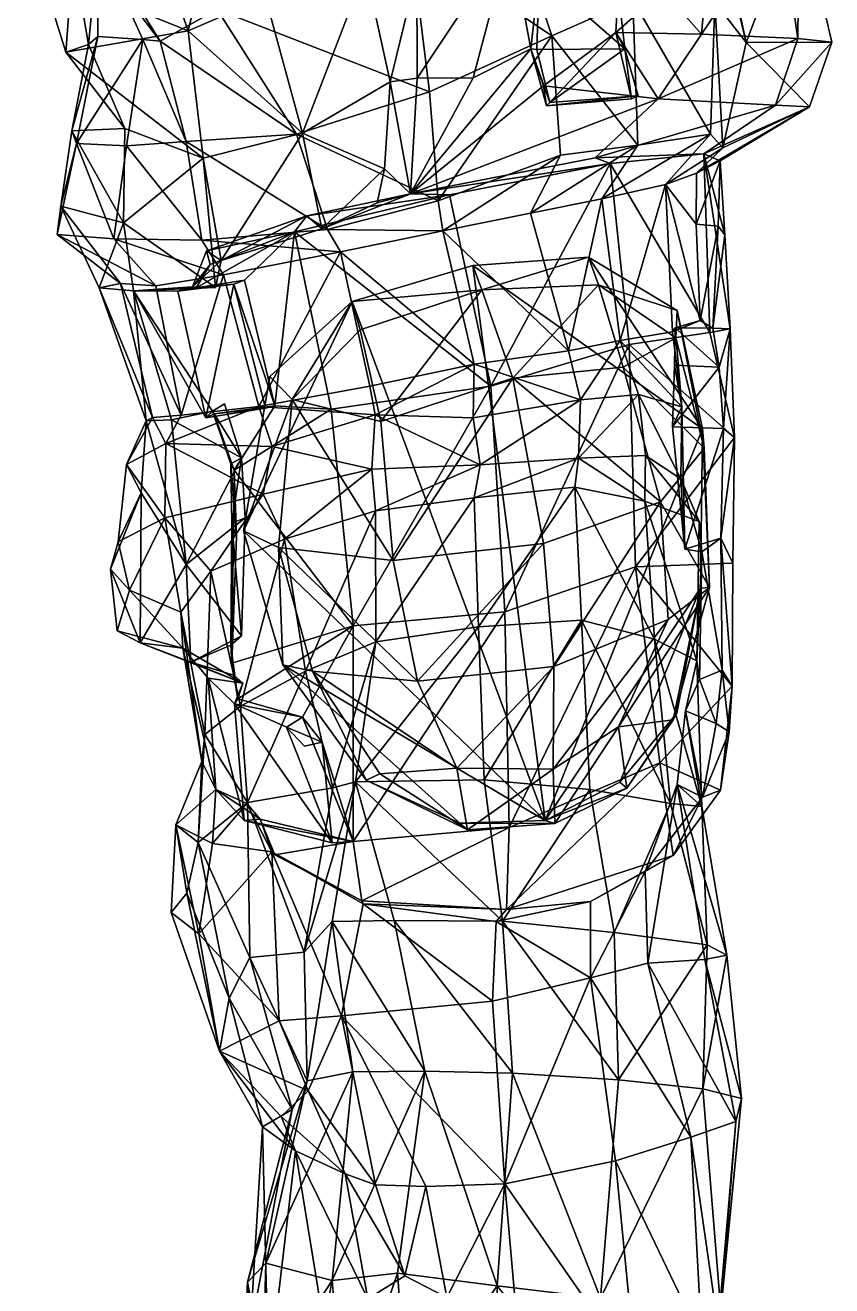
# Model space of a CAD drawing. Extents: x -49 to 48, y 0 to 189.
# Drawn here: x -0.17 to 25.63, y 31.49 to 71.83 of the extents above; entities that cross this region are included whole.
import ezdxf

# ---------------------------------------------------------------- set-up
doc = ezdxf.new("R2010")
doc.units = 0
doc.layers.add('Mesh1', color=7, linetype='CONTINUOUS')

msp = doc.modelspace()

# ---------------------------------------------------------------- meshes
at = {"layer": 'Mesh1', "color": 7}
mesh = msp.add_polyface(dxfattribs=at)
corners = [(1.357119, 74.071145, 3.038649), (0.332282, 73.541543, 6.998596), (1.13013, 70.96679, 6.967732), (0.978679, 77.044724, 2.921585), (0.693482, 77.222863, 7.401782), (0.911018, 76.408241, -2.960406), (0.175734, 80.298958, 7.709782), (0.901749, 78.189591, -1.312714), (0.151172, 79.774994, -1.71655), (2.22856, 76.918106, -4.999978), (0.701546, 79.131477, -3.972452), (-1.0063, 78.430023, -1.62683), (-0.419778, 78.294976, 2.955046), (-0.804243, 78.720589, 3.016126), (-1.879687, 75.880769, 7.521906), (-1.039667, 78.682404, 8.01055), (-1.28779, 75.67778, 2.928908), (-1.456201, 75.53421, -0.978023), (-2.17684, 78.84581, -4.985055), (-2.802939, 75.882156, -4.336433), (-3.63128, 79.878899, 12.168199), (-1.735837, 75.493241, 2.897859), (-2.424129, 75.863808, 7.259973), (-2.01779, 75.33271, -0.689581), (-0.957176, 73.202118, 3.152191), (-2.354799, 73.306023, 7.230685), (-1.485397, 73.964371, -0.498276), (-2.8592, 70.777253, 7.156721), (-1.983032, 70.691704, 3.164426), (-3.094624, 72.399452, -4.238926), (-1.683747, 71.992836, -0.500129), (-3.115942, 73.609382, -4.456925), (-2.476033, 67.613572, 3.282416), (-2.246355, 70.845192, -0.315219), (1.101953, 76.394799, 8.490297), (2.246263, 79.111725, 10.466749)]
mesh.append_faces([[corners[k] for k in face] for face in [(0, 1, 2), (0, 3, 4), (4, 1, 0), (5, 3, 0), (6, 4, 3), (3, 7, 8), (7, 5, 9), (9, 10, 7), (11, 12, 13), (14, 15, 12), (12, 16, 14), (16, 12, 11), (11, 17, 16), (18, 19, 17), (17, 11, 18), (20, 15, 14), (21, 22, 14), (14, 16, 21), (23, 21, 16), (16, 17, 23), (23, 17, 19), (24, 25, 22), (22, 21, 24), (26, 24, 21), (21, 23, 26), (27, 25, 24), (24, 28, 27), (29, 30, 26), (26, 31, 29), (32, 28, 33), (31, 26, 23), (34, 4, 35), (3, 5, 7), (26, 30, 24), (30, 33, 28), (28, 24, 30)]], dxfattribs={"color": 252})
mesh = msp.add_polyface(dxfattribs=at)
corners = [(16.50009, 69.24634, 13.839338), (16.605384, 69.351725, 14.395922), (19.433627, 69.562395, 14.216295), (12.36515, 70.130289, 14.199147), (12.354213, 73.527353, 15.323345), (15.344751, 74.607149, 13.88392), (14.157898, 70.137987, 14.349949), (11.501218, 70.009332, 13.706426), (10.717273, 73.620035, 14.314173), (8.694108, 68.369432, 11.563787), (7.512074, 72.719125, 12.914881), (9.574632, 78.723459, 14.7701), (13.64395, 76.708826, 16.217866), (16.383675, 77.668405, 14.422433), (19.265399, 72.627175, -4.792915), (18.895858, 77.247613, -4.328648), (15.318892, 75.583047, -5.618569), (16.675269, 71.484437, -7.445702), (12.167172, 74.535042, -6.839531), (12.755455, 69.696793, -9.462288), (5.970786, 72.323075, -7.269597), (8.506232, 68.339768, -9.997738), (15.13361, 80.287652, -6.479907), (7.976713, 76.463395, -6.006834), (3.903409, 74.724579, -5.62311), (16.003754, 71.073564, 13.584728), (16.270043, 73.466547, 14.142516), (11.791513, 78.172623, -7.564156), (16.845349, 77.901788, 15.087088), (16.676196, 75.530687, 14.811437), (18.793624, 72.952417, 13.749711), (18.848866, 75.846834, 13.866403), (16.188571, 71.052339, 14.014978), (19.006432, 71.072168, 14.029253), (16.401749, 69.884851, 13.530136), (18.714099, 71.597612, 13.390735)]
mesh.append_faces([[corners[k] for k in face] for face in [(0, 1, 2), (3, 4, 5), (5, 6, 3), (7, 8, 4), (4, 3, 7), (8, 7, 9), (9, 10, 8), (8, 11, 12), (12, 4, 8), (11, 8, 10), (4, 12, 13), (13, 5, 4), (14, 15, 16), (16, 17, 14), (18, 19, 17), (17, 16, 18), (19, 18, 20), (20, 21, 19), (18, 16, 22), (18, 23, 24), (25, 6, 5), (5, 26, 25), (27, 23, 18), (28, 29, 5), (5, 13, 28), (5, 29, 26), (30, 26, 29), (29, 31, 30), (1, 32, 33), (26, 30, 33), (33, 32, 26), (0, 34, 25), (25, 1, 0), (32, 1, 25), (25, 26, 32), (35, 34, 0)]], dxfattribs={"color": 252})
mesh = msp.add_polyface(dxfattribs=at)
corners = [(5.044105, 71.6485, 10.04873), (7.512074, 72.719125, 12.914881), (8.694108, 68.369432, 11.563787), (1.13013, 70.96679, 6.967732), (5.523573, 67.570375, 9.870215), (1.852715, 71.206566, 2.927239), (3.011392, 68.525704, 7.620523), (1.314669, 68.443665, 3.213456), (6.420965, 77.365045, 13.580744), (9.574632, 78.723459, 14.7701), (0.332282, 73.541543, 6.998596), (3.552311, 75.875108, 10.163383), (1.466397, 68.04345, -0.496701), (2.154967, 71.466736, -0.303634), (1.357119, 74.071145, 3.038649), (3.593465, 71.365616, -2.908873), (2.168036, 74.496117, -1.009815), (4.975609, 68.108513, -6.441813), (4.145136, 71.314728, -4.737025), (8.506232, 68.339768, -9.997738), (5.970786, 72.323075, -7.269597), (1.886453, 74.295998, -3.411884), (0.911018, 76.408241, -2.960406), (3.903409, 74.724579, -5.62311), (12.167172, 74.535042, -6.839531), (2.22856, 76.918106, -4.999978), (7.976713, 76.463395, -6.006834), (4.595779, 77.864258, -5.567962), (2.160899, 79.686569, -5.335596), (0.701546, 79.131477, -3.972452), (0.693482, 77.222863, 7.401782), (1.101953, 76.394799, 8.490297), (2.246263, 79.111725, 10.466749), (6.04818, 78.237694, -7.610036)]
mesh.append_faces([[corners[k] for k in face] for face in [(0, 1, 2), (3, 0, 4), (5, 3, 6), (6, 7, 5), (1, 8, 9), (10, 11, 0), (0, 3, 10), (7, 12, 13), (13, 5, 7), (3, 5, 14), (15, 13, 12), (5, 13, 16), (16, 14, 5), (17, 18, 15), (18, 17, 19), (19, 20, 18), (16, 15, 18), (18, 21, 16), (14, 16, 22), (20, 23, 21), (21, 18, 20), (23, 20, 24), (22, 21, 23), (23, 25, 22), (25, 23, 26), (26, 27, 25), (28, 29, 25), (25, 27, 28), (0, 11, 8), (8, 1, 0), (30, 31, 11), (11, 10, 30), (16, 13, 15), (32, 11, 31), (21, 22, 16), (27, 26, 33)]], dxfattribs={"color": 252})
mesh = msp.add_polyface(dxfattribs=at)
corners = [(23.979447, 75.28747, 7.81739), (24.544926, 71.401674, 7.573809), (21.461055, 71.533937, 11.200361), (21.825778, 75.679171, 11.682054), (19.433627, 69.562395, 14.216295), (19.219983, 69.467676, 13.668796), (16.50009, 69.24634, 13.839338), (23.821229, 69.271082, 6.963467), (20.077521, 69.473322, 10.847967), (24.578574, 75.771112, 4.214843), (25.62621, 71.285723, 4.134947), (19.006432, 71.072168, 14.029253), (18.714099, 71.597612, 13.390735), (18.793624, 72.952417, 13.749711), (20.232121, 72.936937, 13.05938), (22.144898, 67.899233, 2.063305), (22.891118, 71.274416, 1.916397), (21.883057, 72.559335, -0.320782), (21.751164, 68.334856, -0.435992), (21.463187, 77.227868, 2.256744), (19.265399, 72.627175, -4.792915), (19.418147, 67.989686, -4.615606), (21.473382, 77.800668, -0.172575), (22.300612, 79.485071, 7.364337), (18.848866, 75.846834, 13.866403), (18.895858, 77.247613, -4.328648), (16.675269, 71.484437, -7.445702), (24.909835, 69.215937, 3.59412), (18.984374, 78.615297, 13.647941), (16.676196, 75.530687, 14.811437), (16.401749, 69.884851, 13.530136), (16.605384, 69.351725, 14.395922)]
mesh.append_faces([[corners[k] for k in face] for face in [(0, 1, 2), (2, 3, 0), (4, 5, 6), (1, 7, 8), (8, 2, 1), (1, 0, 9), (9, 10, 1), (11, 12, 5), (5, 4, 11), (13, 14, 12), (12, 11, 13), (15, 16, 17), (17, 18, 15), (9, 19, 16), (16, 10, 9), (18, 17, 20), (20, 21, 18), (22, 17, 16), (16, 19, 22), (23, 0, 3), (13, 24, 3), (3, 14, 13), (25, 20, 17), (17, 22, 25), (21, 20, 26), (10, 27, 7), (7, 1, 10), (16, 15, 27), (27, 10, 16), (2, 14, 3), (28, 24, 29), (12, 8, 30), (2, 8, 12), (12, 14, 2), (11, 4, 31), (6, 5, 12)]], dxfattribs={"color": 252})
mesh = msp.add_polyface(dxfattribs=at)
corners = [(10.289803, 62.98878, 13.443752), (10.543856, 62.079432, 13.985135), (8.366738, 59.851893, 12.779836), (9.31511, 65.30826, 11.534684), (11.090523, 66.140588, 12.369142), (12.156792, 66.431162, 13.193961), (8.839997, 65.726839, 12.524114), (5.610328, 59.269258, 9.0631), (4.714141, 63.311979, 10.445707), (6.501882, 63.541097, 12.427536), (6.845193, 63.67188, 12.179134), (7.814419, 59.653162, 11.244203), (6.095265, 64.292787, 10.079502), (5.627568, 64.606729, 10.660555), (5.176091, 63.456197, 9.688179), (5.918696, 63.437105, 8.94789), (5.293432, 63.418008, 10.707177), (8.444595, 65.215578, 13.479807), (13.396939, 66.39937, 13.766858), (5.743241, 64.170442, 11.464427), (14.725697, 60.27899, 12.307876), (9.610966, 59.543619, 12.337722), (11.325391, 67.228822, 12.692249), (8.694108, 68.369432, 11.563787), (5.523573, 67.570375, 9.870215), (5.044105, 71.6485, 10.04873), (9.907748, 64.572144, -7.317331), (10.85065, 60.271943, -6.558969), (14.192283, 60.982663, -6.298055), (9.496034, 65.292695, -9.46618), (8.506232, 68.339768, -9.997738), (4.975609, 68.108513, -6.441813), (5.47482, 64.949006, -6.708473), (6.171639, 63.83529, -5.857887), (7.301211, 59.622766, -5.763346), (13.188025, 65.248856, -6.284431), (13.034348, 66.202042, -8.885035), (12.755455, 69.696793, -9.462288), (11.501218, 70.009332, 13.706426)]
mesh.append_faces([[corners[k] for k in face] for face in [(0, 1, 2), (3, 4, 5), (5, 6, 3), (7, 8, 9), (9, 10, 11), (12, 13, 14), (14, 15, 12), (16, 10, 9), (11, 10, 17), (12, 3, 6), (6, 13, 12), (6, 5, 18), (18, 17, 6), (17, 19, 13), (13, 6, 17), (16, 19, 17), (17, 10, 16), (20, 21, 17), (22, 4, 3), (3, 23, 22), (23, 3, 12), (12, 24, 23), (24, 12, 15), (23, 24, 25), (26, 27, 28), (29, 30, 31), (31, 32, 29), (26, 29, 32), (32, 33, 26), (34, 27, 26), (26, 33, 34), (29, 26, 35), (36, 37, 30), (30, 29, 36), (22, 5, 4), (22, 23, 38)]], dxfattribs={"color": 252})
mesh = msp.add_polyface(dxfattribs=at)
corners = [(17.842195, 64.399562, 11.38453), (18.168083, 63.517741, 12.104428), (14.43707, 63.36008, 13.885867), (14.149463, 64.138652, 13.292487), (21.490623, 58.912136, 6.207977), (10.543856, 62.079432, 13.985135), (10.289803, 62.98878, 13.443752), (20.683786, 62.695335, 8.698192), (20.634475, 61.818519, 9.468788), (18.957403, 60.880065, 12.791052), (15.428727, 60.534343, 14.678988), (11.1998, 59.151824, 14.580926), (18.540311, 67.399271, 10.775764), (13.396939, 66.39937, 13.766858), (12.156792, 66.431162, 13.193961), (18.060935, 67.579561, 10.211858), (14.725697, 60.27899, 12.307876), (19.150007, 61.609881, 9.723771), (8.444595, 65.215578, 13.479807), (11.501218, 70.009332, 13.706426), (12.36515, 70.130289, 14.199147), (11.325391, 67.228822, 12.692249), (20.302936, 66.73314, -0.34729), (18.270593, 66.275636, -3.600965), (18.858041, 61.733617, -3.919066), (17.205808, 61.411897, -5.452752), (15.988739, 65.811006, -5.493535), (19.418147, 67.989686, -4.615606), (16.953052, 67.671494, -8.161893), (13.188025, 65.248856, -6.284431), (13.034348, 66.202042, -8.885035), (16.675269, 71.484437, -7.445702), (14.192283, 60.982663, -6.298055), (9.907748, 64.572144, -7.317331), (12.755455, 69.696793, -9.462288), (9.496034, 65.292695, -9.46618), (16.003754, 71.073564, 13.584728), (16.401749, 69.884851, 13.530136), (14.157898, 70.137987, 14.349949), (20.077521, 69.473322, 10.847967)]
mesh.append_faces([[corners[k] for k in face] for face in [(0, 1, 2), (2, 3, 0), (4, 0, 3), (2, 5, 6), (6, 3, 2), (1, 0, 7), (8, 9, 1), (1, 9, 10), (10, 2, 1), (11, 5, 2), (12, 13, 14), (14, 15, 12), (16, 13, 12), (12, 17, 16), (18, 13, 16), (19, 20, 14), (14, 21, 19), (22, 23, 24), (25, 24, 23), (23, 26, 25), (26, 23, 27), (27, 28, 26), (29, 26, 28), (28, 30, 29), (31, 28, 27), (32, 29, 33), (30, 28, 31), (31, 34, 30), (29, 30, 35), (36, 37, 14), (14, 38, 36), (20, 38, 14), (29, 32, 25), (25, 26, 29), (39, 15, 14), (14, 37, 39)]], dxfattribs={"color": 252})
mesh = msp.add_polyface(dxfattribs=at)
corners = [(4.714141, 63.311979, 10.445707), (5.610328, 59.269258, 9.0631), (3.290565, 63.331071, 6.757888), (5.176091, 63.456197, 9.688179), (5.743241, 64.170442, 11.464427), (5.293432, 63.418008, 10.707177), (5.627568, 64.606729, 10.660555), (6.501882, 63.541097, 12.427536), (5.918696, 63.437105, 8.94789), (2.969683, 65.501977, 6.635263), (5.523573, 67.570375, 9.870215), (2.193246, 63.418008, 2.989246), (0.973026, 66.033723, 3.42441), (3.701908, 59.164617, 1.918715), (1.314669, 68.443665, 3.213456), (3.011392, 68.525704, 7.620523), (3.896551, 59.279828, -1.570106), (2.872918, 63.557317, -0.798304), (1.13013, 70.96679, 6.967732), (0.85346, 65.129288, -0.772351), (1.466397, 68.04345, -0.496701), (4.010184, 63.488084, -3.647493), (2.663261, 64.99498, -4.032329), (4.817764, 59.351934, -4.133358), (3.066448, 67.966424, -3.09712), (5.47482, 64.949006, -6.708473), (4.975609, 68.108513, -6.441813), (6.171639, 63.83529, -5.857887), (3.593465, 71.365616, -2.908873), (-2.246355, 70.845192, -0.315219), (-2.857624, 67.851875, -0.145973), (-2.476033, 67.613572, 3.282416), (-2.256458, 65.289177, -0.705986), (-1.988408, 65.434784, 3.16424)]
mesh.append_faces([[corners[k] for k in face] for face in [(0, 1, 2), (2, 3, 0), (4, 5, 3), (3, 6, 4), (7, 0, 5), (8, 9, 10), (9, 2, 11), (11, 12, 9), (13, 11, 2), (9, 12, 14), (14, 15, 9), (16, 17, 11), (10, 15, 18), (17, 19, 12), (12, 11, 17), (20, 14, 12), (12, 19, 20), (21, 22, 19), (19, 17, 21), (23, 21, 17), (20, 19, 22), (22, 24, 20), (24, 22, 25), (25, 26, 24), (27, 25, 22), (22, 21, 27), (27, 21, 23), (20, 24, 28), (28, 24, 26), (29, 30, 31), (31, 30, 32), (32, 33, 31), (2, 9, 8), (8, 3, 2), (0, 3, 5), (15, 10, 9)]], dxfattribs={"color": 252})
mesh = msp.add_polyface(dxfattribs=at)
corners = [(20.683786, 62.695335, 8.698192), (20.634475, 61.818519, 9.468788), (18.168083, 63.517741, 12.104428), (17.842195, 64.399562, 11.38453), (21.490623, 58.912136, 6.207977), (21.289214, 65.465181, 2.986837), (21.991502, 65.393076, 3.389838), (22.052489, 67.482691, 4.444798), (21.302747, 67.087381, 3.402907), (21.416288, 62.380659, 2.635461), (21.818362, 62.131704, 3.235236), (20.613156, 62.138845, 2.671886), (20.598792, 60.948008, 3.406336), (22.02802, 60.889982, 3.661595), (22.206441, 65.117327, 4.508938), (22.380044, 62.114092, 4.408929), (21.720578, 61.991751, 6.292415), (19.150007, 61.609881, 9.723771), (18.540311, 67.399271, 10.775764), (21.531497, 67.705423, 6.452299), (23.821229, 69.271082, 6.963467), (24.909835, 69.215937, 3.59412), (18.060935, 67.579561, 10.211858), (20.077521, 69.473322, 10.847967), (20.529741, 62.018629, -0.738521), (20.835327, 59.617853, -1.016025), (22.144898, 67.899233, 2.063305), (21.751164, 68.334856, -0.435992), (20.302936, 66.73314, -0.34729), (18.858041, 61.733617, -3.919066), (18.270593, 66.275636, -3.600965), (19.418147, 67.989686, -4.615606)]
mesh.append_faces([[corners[k] for k in face] for face in [(0, 1, 2), (0, 3, 4), (5, 6, 7), (7, 8, 5), (9, 10, 6), (6, 5, 9), (11, 12, 13), (13, 10, 11), (14, 6, 10), (10, 15, 14), (16, 17, 18), (18, 19, 16), (15, 16, 19), (19, 14, 15), (19, 20, 21), (21, 7, 19), (22, 23, 20), (20, 19, 22), (11, 24, 25), (26, 27, 28), (8, 26, 28), (28, 5, 8), (25, 24, 29), (29, 24, 28), (30, 28, 27), (27, 31, 30), (14, 19, 7), (7, 6, 14), (28, 24, 9), (9, 5, 28), (9, 24, 11), (11, 10, 9), (18, 22, 19), (10, 13, 15), (21, 26, 8), (8, 7, 21)]], dxfattribs={"color": 252})
mesh = msp.add_polyface(dxfattribs=at)
corners = [(8.366738, 59.851893, 12.779836), (7.924901, 55.112636, 10.78837), (6.814792, 55.650771, 9.267846), (7.650178, 60.589492, 11.970312), (10.289803, 62.98878, 13.443752), (16.461813, 46.383679, 6.175537), (8.071902, 51.366241, 7.93742), (10.543856, 62.079432, 13.985135), (11.1998, 59.151824, 14.580926), (11.600115, 54.69471, 13.622729), (6.407805, 57.79693, 7.908501), (6.509945, 57.591166, 8.812382), (6.589008, 55.451403, 8.442933), (6.434591, 55.889071, 7.418837), (6.748429, 57.985086, 7.386674), (6.860117, 56.067958, 7.083775), (6.501882, 63.541097, 12.427536), (7.518748, 59.5768, 11.455808), (5.610328, 59.269258, 9.0631), (7.814419, 59.653162, 11.244203), (8.444595, 65.215578, 13.479807), (9.610966, 59.543619, 12.337722), (5.870778, 59.389475, 8.91721), (6.742775, 52.29042, 5.283799), (6.439318, 51.41425, 6.617283), (10.317609, 52.610745, 9.896629), (14.725697, 60.27899, 12.307876), (4.323002, 58.44185, -4.670199), (7.730443, 58.344243, -5.407243), (7.301211, 59.622766, -5.763346), (7.444042, 56.820383, -6.78772), (5.76808, 54.354552, -4.814697), (8.121769, 55.383467, -5.933705), (11.03139, 56.285124, -6.646187), (8.793746, 51.15686, -6.629874), (11.021194, 59.359075, -7.171072), (10.85065, 60.271943, -6.558969), (10.919053, 57.625829, -7.717924)]
mesh.append_faces([[corners[k] for k in face] for face in [(0, 1, 2), (2, 3, 0), (4, 2, 5), (6, 2, 1), (2, 4, 3), (0, 3, 4), (0, 7, 8), (9, 1, 0), (0, 8, 9), (10, 11, 12), (12, 13, 10), (14, 10, 13), (13, 15, 14), (16, 17, 18), (19, 17, 16), (20, 21, 19), (22, 18, 17), (17, 19, 22), (23, 15, 13), (13, 12, 24), (24, 12, 11), (11, 25, 24), (21, 25, 11), (11, 19, 21), (25, 21, 26), (27, 28, 29), (30, 28, 27), (31, 32, 30), (33, 32, 34), (29, 28, 35), (35, 36, 29), (37, 35, 28), (28, 30, 37), (32, 33, 37), (37, 30, 32), (22, 19, 11)]], dxfattribs={"color": 252})
mesh = msp.add_polyface(dxfattribs=at)
corners = [(20.144535, 56.577824, 11.271638), (16.40657, 55.247681, 13.439211), (15.428727, 60.534343, 14.678988), (18.957403, 60.880065, 12.791052), (14.149463, 64.138652, 13.292487), (16.461813, 46.383679, 6.175537), (21.490623, 58.912136, 6.207977), (10.289803, 62.98878, 13.443752), (11.600115, 54.69471, 13.622729), (11.1998, 59.151824, 14.580926), (12.379241, 50.838665, 11.78818), (16.739317, 51.310349, 11.436064), (14.43707, 63.36008, 13.885867), (19.150007, 61.609881, 9.723771), (19.350485, 54.498119, 7.282031), (15.172725, 53.054158, 9.414659), (14.725697, 60.27899, 12.307876), (10.317609, 52.610745, 9.896629), (17.406753, 57.047377, -5.417811), (17.622247, 52.791756, -7.023329), (19.95981, 52.179379, -4.883193), (19.645046, 56.599791, -4.034368), (17.528543, 57.976561, -5.774469), (19.668125, 58.062113, -4.324014), (19.439836, 60.005381, -4.275909), (17.585174, 59.839926, -5.899503), (14.324177, 52.580341, -7.906727), (14.186167, 56.699427, -6.433101), (14.374971, 57.758097, -6.904783), (14.151874, 59.263609, -7.006554), (11.03139, 56.285124, -6.646187), (11.039175, 52.100964, -7.834523), (10.919053, 57.625829, -7.717924), (14.192283, 60.982663, -6.298055), (17.205808, 61.411897, -5.452752), (11.021194, 59.359075, -7.171072), (10.85065, 60.271943, -6.558969), (18.858041, 61.733617, -3.919066)]
mesh.append_faces([[corners[k] for k in face] for face in [(0, 1, 2), (2, 3, 0), (4, 5, 6), (5, 4, 7), (2, 1, 8), (8, 9, 2), (10, 8, 1), (11, 1, 0), (12, 2, 9), (13, 14, 15), (15, 16, 13), (16, 15, 17), (18, 19, 20), (20, 21, 18), (22, 18, 21), (21, 23, 22), (24, 25, 22), (22, 23, 24), (26, 19, 18), (18, 27, 26), (22, 28, 27), (27, 18, 22), (28, 22, 25), (25, 29, 28), (27, 30, 31), (31, 26, 27), (30, 27, 28), (28, 32, 30), (33, 29, 25), (25, 34, 33), (35, 32, 28), (28, 29, 35), (35, 29, 33), (33, 36, 35), (37, 34, 25), (25, 24, 37)]], dxfattribs={"color": 252})
mesh = msp.add_polyface(dxfattribs=at)
corners = [(6.748429, 57.985086, 7.386674), (6.860117, 56.067958, 7.083775), (4.972365, 54.568839, 4.387147), (4.511064, 59.202802, 5.419491), (5.818318, 59.479288, 8.065976), (3.290565, 63.331071, 6.757888), (5.610328, 59.269258, 9.0631), (6.407805, 57.79693, 7.908501), (6.197313, 59.712579, 7.600781), (5.870778, 59.389475, 8.91721), (6.509945, 57.591166, 8.812382), (3.701908, 59.164617, 1.918715), (3.534702, 56.862833, 1.052186), (3.506803, 52.06129, 3.176566), (2.558803, 54.418223, 1.164986), (2.193246, 63.418008, 2.989246), (3.896551, 59.279828, -1.570106), (3.07099, 57.774312, -1.700424), (2.798491, 55.297914, -2.185824), (3.164511, 53.7507, -2.142539), (2.872918, 63.557317, -0.798304), (4.817764, 59.351934, -4.133358), (4.323002, 58.44185, -4.670199), (4.291859, 56.06944, -5.083304), (4.805158, 53.046363, -1.736386), (5.76808, 54.354552, -4.814697), (7.301211, 59.622766, -5.763346), (6.171639, 63.83529, -5.857887), (7.444042, 56.820383, -6.78772), (-2.409205, 54.196152, -1.784767), (-2.205294, 53.20765, 0.558817), (-2.756595, 55.810566, 1.528969), (6.742775, 52.29042, 5.283799)]
mesh.append_faces([[corners[k] for k in face] for face in [(0, 1, 2), (2, 3, 0), (4, 3, 5), (5, 6, 4), (4, 7, 0), (0, 8, 4), (4, 9, 10), (10, 7, 4), (11, 3, 2), (2, 12, 11), (13, 14, 12), (12, 2, 13), (5, 3, 11), (15, 11, 16), (17, 16, 11), (11, 12, 17), (12, 14, 18), (18, 17, 12), (19, 18, 14), (20, 16, 21), (16, 17, 22), (22, 21, 16), (23, 22, 17), (17, 18, 23), (24, 25, 23), (23, 19, 24), (26, 21, 22), (21, 26, 27), (22, 23, 28), (28, 23, 25), (29, 30, 31), (6, 9, 4), (0, 3, 4), (4, 8, 0), (32, 2, 1), (23, 18, 19)]], dxfattribs={"color": 252})
mesh = msp.add_polyface(dxfattribs=at)
corners = [(20.683786, 62.695335, 8.698192), (21.490623, 58.912136, 6.207977), (21.548366, 58.291233, 7.578906), (20.634475, 61.818519, 9.468788), (21.428152, 53.810108, 5.007221), (21.719002, 53.837639, 6.198431), (20.394232, 52.807332, 9.662874), (20.144535, 56.577824, 11.271638), (18.957403, 60.880065, 12.791052), (22.02802, 60.889982, 3.661595), (20.598792, 60.948008, 3.406336), (20.527885, 58.977206, 2.897393), (22.157966, 58.92771, 3.317635), (22.511011, 58.632128, 4.415509), (22.380044, 62.114092, 4.408929), (21.465875, 54.981113, 0.349157), (21.383014, 55.948486, -1.54471), (21.312851, 51.485715, -2.518941), (20.926532, 55.059616, 0.401247), (22.080574, 55.417385, 1.047366), (22.125065, 51.187261, -0.035122), (22.466335, 54.6162, 2.830937), (22.441587, 50.683786, 1.76402), (19.350485, 54.498119, 7.282031), (19.150007, 61.609881, 9.723771), (21.720578, 61.991751, 6.292415), (19.645046, 56.599791, -4.034368), (20.835327, 59.617853, -1.016025), (20.800199, 57.311904, -1.253025), (20.613156, 62.138845, 2.671886), (19.668125, 58.062113, -4.324014), (19.439836, 60.005381, -4.275909), (18.858041, 61.733617, -3.919066)]
mesh.append_faces([[corners[k] for k in face] for face in [(0, 1, 2), (2, 3, 0), (1, 4, 5), (5, 2, 1), (5, 6, 7), (7, 2, 5), (2, 7, 8), (8, 3, 2), (9, 10, 11), (11, 12, 9), (12, 13, 14), (14, 9, 12), (15, 16, 17), (12, 11, 18), (18, 19, 12), (20, 19, 15), (13, 12, 19), (19, 21, 13), (22, 21, 19), (13, 23, 24), (24, 25, 13), (17, 16, 26), (27, 28, 18), (18, 11, 27), (27, 10, 29), (16, 28, 30), (30, 26, 16), (28, 27, 31), (31, 30, 28), (32, 31, 27), (11, 10, 27), (18, 15, 19), (28, 16, 15), (15, 18, 28), (14, 13, 25), (13, 21, 23)]], dxfattribs={"color": 252})
mesh = msp.add_polyface(dxfattribs=at)
corners = [(21.428152, 53.810108, 5.007221), (21.490623, 58.912136, 6.207977), (16.461813, 46.383679, 6.175537), (20.665712, 49.817532, 5.276754), (20.557917, 49.602597, 6.576778), (21.719002, 53.837639, 6.198431), (18.851181, 47.603528, 5.558706), (19.068163, 47.413239, 6.875135), (18.802612, 49.372735, 8.444507), (20.394232, 52.807332, 9.662874), (22.069729, 47.354574, 1.980072), (20.127295, 48.227869, 4.979043), (22.441587, 50.683786, 1.76402), (22.347139, 49.219984, 1.158034), (21.928383, 49.483125, -0.296128), (21.496554, 47.132498, 0.967192), (20.951187, 49.893915, -0.858087), (20.677296, 47.537718, 0.287242), (21.312851, 51.485715, -2.518941), (21.398029, 50.89734, -0.734999), (21.465875, 54.981113, 0.349157), (22.125065, 51.187261, -0.035122), (20.549017, 45.261431, 4.164977), (19.655705, 44.748038, 2.952263), (22.080574, 55.417385, 1.047366), (19.350485, 54.498119, 7.282031), (22.466335, 54.6162, 2.830937), (21.469952, 46.824961, -2.893117), (22.272713, 42.068653, -5.069679), (19.95981, 52.179379, -4.883193), (20.466526, 46.921077, -6.42513), (19.645046, 56.599791, -4.034368), (21.645224, 42.401768, -8.592701), (17.622247, 52.791756, -7.023329)]
mesh.append_faces([[corners[k] for k in face] for face in [(0, 1, 2), (0, 3, 4), (4, 5, 0), (3, 0, 6), (3, 6, 7), (7, 4, 3), (5, 4, 8), (8, 9, 5), (4, 7, 8), (10, 11, 12), (12, 13, 10), (13, 14, 15), (15, 10, 13), (16, 17, 15), (15, 14, 16), (18, 19, 20), (20, 19, 21), (22, 10, 15), (15, 23, 22), (24, 21, 12), (12, 11, 25), (25, 26, 12), (17, 27, 28), (27, 18, 29), (29, 30, 27), (31, 29, 18), (27, 30, 32), (30, 29, 33), (13, 12, 21), (21, 14, 13), (19, 16, 14), (14, 21, 19), (15, 17, 23), (10, 22, 11), (16, 27, 17), (18, 27, 16), (16, 19, 18)]], dxfattribs={"color": 252})
mesh = msp.add_polyface(dxfattribs=at)
corners = [(19.068163, 47.413239, 6.875135), (18.851181, 47.603528, 5.558706), (16.461813, 46.383679, 6.175537), (16.769997, 46.286824, 7.529041), (13.72709, 46.290993, 6.578538), (13.975677, 46.085969, 7.853723), (16.40657, 55.247681, 13.439211), (16.739317, 51.310349, 11.436064), (12.379241, 50.838665, 11.78818), (20.144535, 56.577824, 11.271638), (20.394232, 52.807332, 9.662874), (21.428152, 53.810108, 5.007221), (16.719296, 48.018578, 8.70125), (13.636536, 48.055379, 9.376288), (18.802612, 49.372735, 8.444507), (8.071902, 51.366241, 7.93742), (10.728768, 47.669239, 7.786895), (11.17459, 47.870743, 8.54359), (9.013692, 51.160381, 9.32948), (15.172725, 53.054158, 9.414659), (15.306473, 46.160955, 7.148655), (10.321224, 45.713273, 6.603657), (10.317609, 52.610745, 9.896629), (20.127295, 48.227869, 4.979043), (20.549017, 45.261431, 4.164977), (15.219533, 43.531062, 6.275638), (10.598727, 43.816069, 5.765862), (19.350485, 54.498119, 7.282031), (17.622247, 52.791756, -7.023329), (17.887518, 47.377193, -9.236226), (20.466526, 46.921077, -6.42513), (18.666735, 42.80125, -10.898746), (14.507698, 47.683429, -10.308889), (14.324177, 52.580341, -7.906727), (15.092458, 43.161243, -11.877333), (11.039175, 52.100964, -7.834523), (10.390739, 47.615488, -9.779184)]
mesh.append_faces([[corners[k] for k in face] for face in [(0, 1, 2), (2, 3, 0), (3, 2, 4), (4, 5, 3), (6, 7, 8), (9, 10, 7), (2, 1, 11), (7, 12, 13), (13, 8, 7), (12, 7, 10), (10, 14, 12), (4, 2, 15), (5, 4, 16), (16, 17, 5), (13, 17, 18), (18, 8, 13), (13, 5, 17), (12, 3, 5), (5, 13, 12), (14, 0, 3), (3, 12, 14), (19, 20, 21), (21, 22, 19), (23, 24, 25), (25, 20, 23), (26, 21, 20), (27, 23, 20), (20, 19, 27), (28, 29, 30), (30, 29, 31), (32, 29, 28), (28, 33, 32), (29, 32, 34), (33, 35, 36), (36, 32, 33), (34, 32, 36)]], dxfattribs={"color": 252})
mesh = msp.add_polyface(dxfattribs=at)
corners = [(8.071902, 51.366241, 7.93742), (16.461813, 46.383679, 6.175537), (6.814792, 55.650771, 9.267846), (7.924901, 55.112636, 10.78837), (9.013692, 51.160381, 9.32948), (10.728768, 47.669239, 7.786895), (12.379241, 50.838665, 11.78818), (11.600115, 54.69471, 13.622729), (6.519307, 50.112465, 5.909249), (6.631458, 50.277912, 5.61191), (8.698372, 49.686017, 7.25645), (8.18637, 49.365685, 7.716084), (6.784762, 50.772949, 4.237644), (5.683829, 50.937653, 3.919079), (4.870225, 51.891582, 1.39624), (5.930654, 47.375798, 2.215312), (6.403727, 51.988445, 5.413375), (6.439318, 51.41425, 6.617283), (6.496691, 51.033863, 4.77328), (6.434591, 55.889071, 7.418837), (6.742775, 52.29042, 5.283799), (10.317609, 52.610745, 9.896629), (5.125577, 51.444004, 4.578175), (4.972365, 54.568839, 4.387147), (3.506803, 52.06129, 3.176566), (5.480196, 48.271061, 0.130788), (5.571677, 49.13443, -2.534604), (4.805158, 53.046363, -1.736386), (3.164511, 53.7507, -2.142539), (6.711168, 50.041, -5.174507), (5.76808, 54.354552, -4.814697), (8.793746, 51.15686, -6.629874), (6.94168, 46.96214, -5.590022), (8.121769, 55.383467, -5.933705), (11.039175, 52.100964, -7.834523), (9.664631, 47.429556, -8.32808), (11.03139, 56.285124, -6.646187), (10.321224, 45.713273, 6.603657)]
mesh.append_faces([[corners[k] for k in face] for face in [(0, 1, 2), (3, 4, 0), (5, 0, 4), (6, 4, 3), (3, 7, 6), (8, 9, 10), (10, 11, 8), (12, 9, 8), (8, 13, 12), (14, 13, 15), (16, 17, 9), (9, 18, 16), (19, 16, 20), (17, 16, 19), (21, 10, 9), (9, 17, 21), (16, 18, 22), (20, 16, 22), (22, 23, 20), (22, 18, 12), (12, 24, 22), (14, 24, 12), (12, 13, 14), (25, 26, 27), (27, 14, 25), (14, 27, 28), (26, 29, 30), (30, 27, 26), (31, 29, 32), (33, 30, 29), (29, 31, 33), (34, 31, 35), (31, 34, 36), (9, 12, 18), (10, 21, 37), (23, 22, 24)]], dxfattribs={"color": 252})
mesh = msp.add_polyface(dxfattribs=at)
corners = [(-5.391215, 48.950638, -2.249405), (-6.065139, 50.131561, -4.753429), (-6.121957, 46.70187, -5.734148), (-5.515322, 46.262073, -3.17998), (-5.565558, 48.039807, 0.358243), (-6.114263, 45.55988, -0.407905), (-6.558975, 46.472752, 4.324771), (-4.874671, 48.039063, 0.450744), (-7.160326, 47.40833, 2.613867), (-6.67196, 51.595365, 6.243294), (-6.78995, 52.135541, 5.162103), (-6.702639, 50.683141, 4.410878), (-6.750744, 50.359197, 5.629337), (-4.786897, 49.035446, -2.348209), (-6.583908, 55.985932, 7.344876), (-6.244396, 50.136475, 5.546475), (-4.573069, 51.716969, 1.525725), (2.558803, 54.418223, 1.164986), (2.771241, 52.447425, 0.780892), (3.164511, 53.7507, -2.142539), (4.870225, 51.891582, 1.39624), (-7.657497, 45.023873, 2.042546), (-2.756595, 55.810566, 1.528969), (-3.010278, 52.414898, 1.965616), (-4.736012, 51.811692, 3.426637), (-3.965786, 52.974911, -1.582061), (-2.409205, 54.196152, -1.784767), (-2.205294, 53.20765, 0.558817), (-5.388249, 54.583027, -4.747683), (-8.246337, 55.713706, -6.78086), (-6.878929, 46.747109, 3.511816), (-6.942697, 46.441609, 4.350909), (3.506803, 52.06129, 3.176566), (-5.460081, 54.542706, 4.685508)]
mesh.append_faces([[corners[k] for k in face] for face in [(0, 1, 2), (2, 3, 0), (4, 0, 3), (3, 5, 4), (6, 7, 4), (4, 8, 6), (9, 10, 11), (11, 12, 9), (4, 7, 13), (13, 0, 4), (14, 10, 9), (7, 6, 15), (16, 7, 15), (15, 11, 16), (17, 18, 19), (19, 18, 20), (21, 8, 4), (4, 5, 21), (22, 23, 24), (13, 7, 16), (16, 25, 13), (26, 25, 23), (23, 27, 26), (13, 25, 28), (28, 1, 13), (1, 28, 29), (30, 31, 6), (12, 11, 15), (18, 17, 32), (32, 20, 18), (33, 24, 11), (11, 10, 33), (24, 16, 11), (25, 16, 24), (24, 23, 25), (0, 13, 1)]], dxfattribs={"color": 252})
mesh = msp.add_polyface(dxfattribs=at)
corners = [(8.071902, 51.366241, 7.93742), (10.728768, 47.669239, 7.786895), (13.72709, 46.290993, 6.578538), (9.013692, 51.160381, 9.32948), (11.17459, 47.870743, 8.54359), (10.390739, 47.615488, -9.779184), (9.664631, 47.429556, -8.32808), (8.752315, 42.171905, -7.105449), (8.18637, 49.365685, 7.716084), (8.766312, 48.754048, 9.145683), (9.322061, 48.8877, 8.99553), (9.650543, 45.671567, 6.67447), (10.321224, 45.713273, 6.603657), (8.698372, 49.686017, 7.25645), (6.519307, 50.112465, 5.909249), (6.834535, 46.378026, 4.612097), (7.34394, 46.419732, 4.356653), (6.913318, 46.926076, 3.10807), (5.930654, 47.375798, 2.215312), (7.810248, 45.281263, 4.260722), (10.598727, 43.816069, 5.765862), (7.71821, 45.375249, 3.471495), (5.817946, 45.64821, 2.03309), (5.480196, 48.271061, 0.130788), (4.870225, 51.891582, 1.39624), (5.683829, 50.937653, 3.919079), (4.64926, 46.242238, 0.484666), (5.380094, 42.756014, 2.786262), (5.363966, 45.674443, -3.225769), (5.571677, 49.13443, -2.534604), (6.94168, 46.96214, -5.590022), (6.711168, 50.041, -5.174507), (7.009527, 42.002196, -4.274055), (8.793746, 51.15686, -6.629874), (11.039175, 52.100964, -7.834523), (5.000635, 44.052889, -1.218267)]
mesh.append_faces([[corners[k] for k in face] for face in [(0, 1, 2), (3, 4, 1), (5, 6, 7), (8, 9, 10), (10, 11, 8), (12, 11, 10), (10, 13, 12), (8, 13, 10), (10, 9, 8), (14, 8, 11), (11, 15, 14), (15, 11, 12), (12, 16, 15), (16, 17, 18), (18, 15, 16), (19, 16, 12), (12, 20, 19), (21, 17, 16), (16, 19, 21), (17, 21, 22), (22, 18, 17), (18, 23, 24), (25, 14, 15), (15, 18, 25), (26, 22, 27), (23, 26, 28), (28, 29, 23), (30, 31, 29), (29, 28, 30), (30, 28, 32), (30, 6, 33), (6, 5, 34), (26, 23, 18), (18, 22, 26), (35, 28, 26), (30, 7, 6)]], dxfattribs={"color": 252})
mesh = msp.add_polyface(dxfattribs=at)
corners = [(8.752315, 42.171905, -7.105449), (9.650078, 43.146415, -9.77251), (10.390739, 47.615488, -9.779184), (10.598727, 43.816069, 5.765862), (10.633671, 43.716993, 4.852527), (7.71821, 45.375249, 3.471495), (7.810248, 45.281263, 4.260722), (14.774821, 40.597805, 4.989796), (9.946584, 40.128997, 3.522009), (5.380094, 42.756014, 2.786262), (4.494473, 43.438375, 1.304387), (4.64926, 46.242238, 0.484666), (8.874198, 37.733879, 3.018164), (8.010451, 36.910824, 2.780794), (6.047902, 39.002483, 2.355733), (7.949371, 39.975509, 3.170356), (11.030463, 34.725365, 3.94809), (12.643027, 34.668454, 3.707197), (5.000635, 44.052889, -1.218267), (6.352748, 40.699672, -1.411983), (7.009527, 42.002196, -4.274055), (5.363966, 45.674443, -3.225769), (7.420963, 36.579838, -2.70042), (8.469065, 35.808316, 0.168604), (8.368036, 37.139572, -5.561567), (6.94168, 46.96214, -5.590022), (8.850656, 38.053558, -8.415484), (10.302779, 38.340606, -9.961961), (12.609288, 38.363224, -10.976232), (11.626623, 43.183116, -10.86918), (7.524216, 32.213181, -8.876231), (5.817946, 45.64821, 2.03309), (10.065594, 35.073956, 2.818702)]
mesh.append_faces([[corners[k] for k in face] for face in [(0, 1, 2), (3, 4, 5), (5, 6, 3), (7, 8, 4), (9, 10, 11), (12, 13, 14), (14, 15, 12), (16, 12, 8), (8, 17, 16), (18, 10, 14), (14, 19, 18), (19, 20, 21), (21, 18, 19), (22, 19, 14), (14, 23, 22), (19, 22, 24), (24, 20, 19), (20, 0, 25), (26, 0, 20), (20, 24, 26), (1, 27, 28), (28, 29, 1), (27, 26, 30), (9, 31, 5), (5, 15, 9), (8, 15, 5), (5, 4, 8), (9, 15, 14), (14, 10, 9), (15, 8, 12), (11, 10, 18), (14, 13, 23), (32, 13, 12), (26, 27, 1), (1, 0, 26), (1, 29, 2)]], dxfattribs={"color": 252})
mesh = msp.add_polyface(dxfattribs=at)
corners = [(10.633671, 43.716993, 4.852527), (10.598727, 43.816069, 5.765862), (15.219533, 43.531062, 6.275638), (14.886971, 43.154109, 5.161915), (15.306473, 46.160955, 7.148655), (14.774821, 40.597805, 4.989796), (17.914212, 43.786319, 4.075163), (17.905499, 41.343193, 3.730183), (19.655705, 44.748038, 2.952263), (19.741902, 41.818401, 2.149319), (20.677296, 47.537718, 0.287242), (21.563012, 41.929344, -1.321336), (15.172818, 34.7515, 4.578545), (12.643027, 34.668454, 3.707197), (9.946584, 40.128997, 3.522009), (18.708816, 35.494386, 3.997214), (21.113202, 36.252099, 1.544167), (22.272713, 42.068653, -5.069679), (22.5593, 36.752702, -2.356554), (21.645224, 42.401768, -8.592701), (21.469952, 46.824961, -2.893117), (22.739112, 37.481774, -5.733688), (21.499705, 37.795426, -8.729877), (18.666735, 42.80125, -10.898746), (20.466526, 46.921077, -6.42513), (18.808268, 38.081825, -10.902082), (15.092458, 43.161243, -11.877333), (17.887518, 47.377193, -9.236226), (15.413153, 38.295376, -11.668323), (10.390739, 47.615488, -9.779184), (11.626623, 43.183116, -10.86918), (12.609288, 38.363224, -10.976232), (20.549017, 45.261431, 4.164977)]
mesh.append_faces([[corners[k] for k in face] for face in [(0, 1, 2), (2, 3, 0), (4, 2, 1), (0, 3, 5), (3, 6, 7), (7, 5, 3), (7, 6, 8), (8, 9, 7), (9, 8, 10), (10, 11, 9), (12, 13, 14), (14, 5, 12), (7, 15, 12), (12, 5, 7), (7, 9, 16), (16, 15, 7), (17, 11, 10), (18, 16, 9), (9, 11, 18), (19, 17, 20), (21, 18, 11), (11, 17, 21), (22, 21, 17), (17, 19, 22), (23, 19, 24), (25, 22, 19), (19, 23, 25), (26, 23, 27), (25, 23, 26), (26, 28, 25), (29, 30, 26), (28, 26, 30), (30, 31, 28), (32, 8, 6), (6, 2, 32), (3, 2, 6)]], dxfattribs={"color": 252})
mesh = msp.add_polyface(dxfattribs=at)
corners = [(11.968267, 31.812959, 3.568631), (11.030463, 34.725365, 3.94809), (12.643027, 34.668454, 3.707197), (10.782155, 31.079997, 1.689314), (10.065594, 35.073956, 2.818702), (13.31, 31.116792, 4.047543), (11.426884, 29.532401, 2.729074), (7.420963, 36.579838, -2.70042), (8.469065, 35.808316, 0.168604), (7.612733, 28.496815, -1.459439), (7.022782, 30.017525, -3.824711), (8.368036, 37.139572, -5.561567), (6.941587, 31.605805, -6.808018), (9.754351, 27.9647, 0.831221), (7.524216, 32.213181, -8.876231), (8.850656, 38.053558, -8.415484), (9.108512, 25.609254, -1.088877), (8.027321, 25.915026, -5.442187), (6.791528, 28.39041, -7.082279), (12.679916, 27.801387, 2.366483), (12.593995, 25.413314, 1.571602), (7.416886, 28.272976, -8.663514), (9.64285, 31.660214, -10.869366), (10.302779, 38.340606, -9.961961), (8.58891, 26.283455, -8.278401), (12.609288, 38.363224, -10.976232), (11.738587, 31.89925, -12.134632), (10.04131, 26.931523, -9.887535), (12.07912, 27.393656, -11.853142), (8.874198, 37.733879, 3.018164), (8.010451, 36.910824, 2.780794)]
mesh.append_faces([[corners[k] for k in face] for face in [(0, 1, 2), (0, 3, 4), (4, 1, 0), (5, 6, 3), (7, 8, 9), (9, 10, 7), (11, 7, 10), (10, 12, 11), (13, 9, 8), (8, 3, 13), (12, 14, 15), (15, 11, 12), (10, 9, 16), (16, 17, 10), (12, 10, 17), (17, 18, 12), (19, 20, 16), (16, 13, 19), (12, 18, 21), (21, 14, 12), (14, 22, 23), (21, 18, 17), (17, 24, 21), (25, 23, 22), (22, 26, 25), (24, 27, 22), (22, 21, 24), (26, 22, 27), (27, 28, 26), (29, 1, 4), (4, 3, 8), (8, 30, 4), (6, 19, 13), (13, 3, 6), (9, 13, 16), (14, 21, 22)]], dxfattribs={"color": 252})
mesh = msp.add_polyface(dxfattribs=at)
corners = [(15.56136, 30.278161, 4.246726), (15.790946, 28.002147, 3.08221), (12.679916, 27.801387, 2.366483), (13.31, 31.116792, 4.047543), (11.968267, 31.812959, 3.568631), (12.643027, 34.668454, 3.707197), (15.172818, 34.7515, 4.578545), (18.708816, 35.494386, 3.997214), (19.374677, 28.706476, 2.746684), (21.474309, 29.730106, -0.059221), (21.113202, 36.252099, 1.544167), (21.993911, 30.177318, -3.558701), (22.5593, 36.752702, -2.356554), (10.782155, 31.079997, 1.689314), (11.426884, 29.532401, 2.729074), (19.038597, 25.541687, 1.48253), (20.741899, 26.492096, -2.397614), (22.739112, 37.481774, -5.733688), (22.077885, 30.692193, -7.704856), (12.593995, 25.413314, 1.571602), (20.402017, 27.54965, -7.65879), (18.230365, 31.098809, -11.104048), (17.872224, 27.762456, -10.986985), (15.413153, 38.295376, -11.668323), (14.920987, 31.494397, -12.030453), (18.808268, 38.081825, -10.902082), (15.014786, 27.610823, -12.212673), (12.609288, 38.363224, -10.976232), (11.738587, 31.89925, -12.134632), (12.07912, 27.393656, -11.853142), (21.499705, 37.795426, -8.729877)]
mesh.append_faces([[corners[k] for k in face] for face in [(0, 1, 2), (2, 3, 0), (3, 4, 5), (5, 6, 3), (6, 7, 8), (8, 0, 6), (9, 8, 7), (7, 10, 9), (11, 9, 10), (10, 12, 11), (13, 4, 3), (2, 14, 3), (1, 8, 15), (8, 9, 16), (16, 15, 8), (12, 17, 18), (18, 11, 12), (19, 2, 1), (20, 18, 21), (21, 22, 20), (23, 24, 21), (21, 25, 23), (22, 21, 24), (24, 26, 22), (27, 28, 24), (24, 23, 27), (24, 28, 29), (29, 26, 24), (0, 8, 1), (18, 20, 16), (16, 11, 18), (30, 25, 21), (21, 18, 30), (6, 0, 3), (17, 30, 18), (9, 11, 16)]], dxfattribs={"color": 252})

doc.saveas('drawing.dxf')
